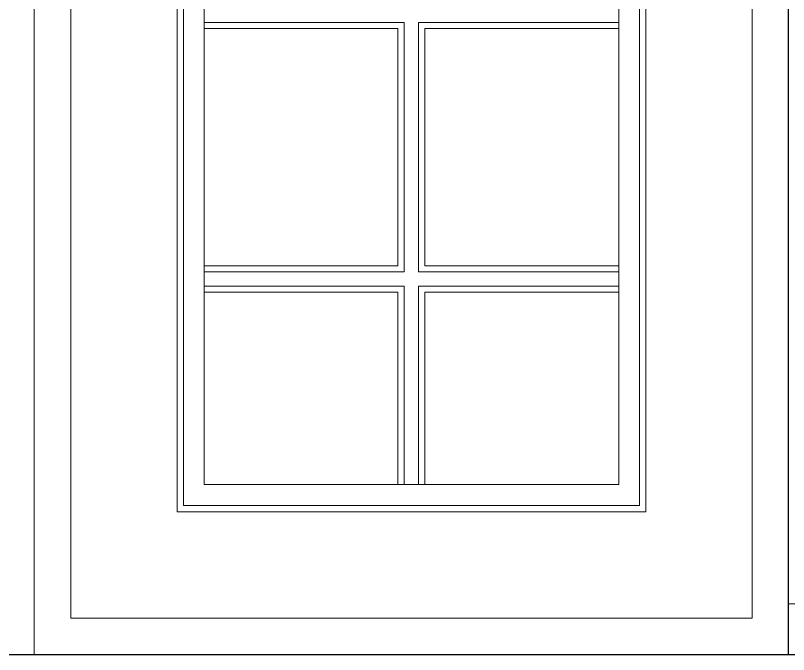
# Model space of a CAD drawing. Header units: inches. Extents: x -5058079 to -5054904, y -3262045 to -3259800.
# Drawn here: x -5056309.53 to -5056278.78, y -3261145.58 to -3261120.17 of the extents above; entities that cross this region are included whole.
import ezdxf

# ---------------------------------------------------------------- set-up
doc = ezdxf.new("R2010")
doc.units = ezdxf.units.IN
doc.header["$LTSCALE"] = 2
doc.header["$MEASUREMENT"] = 0
doc.linetypes.add('ACAD_ISO02W100', pattern=[15, 12, -3])
doc.layers.get('0').update_dxf_attribs({"linetype": 'CONTINUOUS'})
doc.layers.add('HATCH', color=60, linetype='ACAD_ISO02W100', lineweight=13)
doc.layers.add('window', color=4, linetype='CONTINUOUS', lineweight=13)

msp = doc.modelspace()

# ---------------------------------------------------------------- hatches: boundary and pattern name
at = {"layer": 'HATCH', "transparency": 33554661}
h = msp.add_hatch(dxfattribs=at)
h.set_pattern_fill('ANSI37', color=256, scale=200, angle=45)
h.set_pattern_definition([(90, (4551.21, -4543.582), (-25, 0), []), (180, (4551.21, -4543.582), (-4e-15, -25), [])])
h.paths.add_polyline_path([(-5056278.776, -3261145.578), (-5056134.352, -3261145.578), (-5056134.352, -3261038.578), (-5056116.352, -3261038.578), (-5056116.352, -3261033.578), (-5056134.352, -3261033.578), (-5056134.352, -3260926.578), (-5056116.352, -3260926.578), (-5056116.352, -3260921.578), (-5056134.352, -3260921.578), (-5056134.352, -3260883.578), (-5056278.776, -3260883.578)])

# ---------------------------------------------------------------- linework, layer by layer
at = {"ltscale": 0.5}
for p, q in [((-5056278.776, -3261145.578), (-5056278.776, -3260883.578)), ((-5056396.937, -3261145.578), (-5056134.352, -3261145.578))]:
    msp.add_line(p, q, dxfattribs=at)
at = {"layer": 'window'}
for p, q in [((-5056278.776, -3261145.578), (-5056278.776, -3261061.578)), ((-5056308.776, -3261061.763), (-5056308.776, -3261145.578)), ((-5056307.329, -3261063.16), (-5056307.329, -3261144.132)), ((-5056280.222, -3261144.132), (-5056280.222, -3261063.16)), ((-5056303.099, -3261067.264), (-5056303.099, -3261139.902)), ((-5056284.452, -3261139.902), (-5056284.452, -3261067.264)), ((-5056302.847, -3261139.65), (-5056302.847, -3261067.508)), ((-5056284.704, -3261067.508), (-5056284.704, -3261139.65)), ((-5056302.019, -3261138.822), (-5056302.019, -3261068.311)), ((-5056285.532, -3261138.822), (-5056285.532, -3261068.311)), ((-5056302.019, -3261120.451), (-5056294.064, -3261120.451)), ((-5056294.064, -3261120.451), (-5056294.064, -3261130.369)), ((-5056293.488, -3261130.369), (-5056293.488, -3261120.451)), ((-5056293.488, -3261120.451), (-5056285.532, -3261120.451)), ((-5056302.019, -3261120.696), (-5056294.316, -3261120.696)), ((-5056294.316, -3261120.696), (-5056294.316, -3261130.125)), ((-5056293.236, -3261120.696), (-5056293.236, -3261130.125)), ((-5056293.236, -3261120.696), (-5056285.532, -3261120.696)), ((-5056302.019, -3261130.125), (-5056294.316, -3261130.125)), ((-5056293.236, -3261130.125), (-5056285.532, -3261130.125)), ((-5056294.064, -3261130.369), (-5056302.019, -3261130.369)), ((-5056285.532, -3261130.369), (-5056293.488, -3261130.369)), ((-5056302.019, -3261130.928), (-5056294.064, -3261130.928)), ((-5056294.064, -3261130.928), (-5056294.064, -3261138.822)), ((-5056293.488, -3261138.822), (-5056293.488, -3261130.928)), ((-5056293.488, -3261130.928), (-5056285.532, -3261130.928)), ((-5056302.019, -3261131.172), (-5056294.316, -3261131.172)), ((-5056294.316, -3261131.172), (-5056294.316, -3261138.822)), ((-5056293.236, -3261131.172), (-5056293.236, -3261138.822)), ((-5056293.236, -3261131.172), (-5056285.532, -3261131.172)), ((-5056285.532, -3261138.822), (-5056302.019, -3261138.822)), ((-5056284.704, -3261139.65), (-5056302.847, -3261139.65)), ((-5056284.452, -3261139.902), (-5056303.099, -3261139.902)), ((-5056280.222, -3261144.132), (-5056307.329, -3261144.132)), ((-5056278.776, -3261145.578), (-5056308.776, -3261145.578))]:
    msp.add_line(p, q, dxfattribs=at)

doc.saveas('drawing.dxf')
